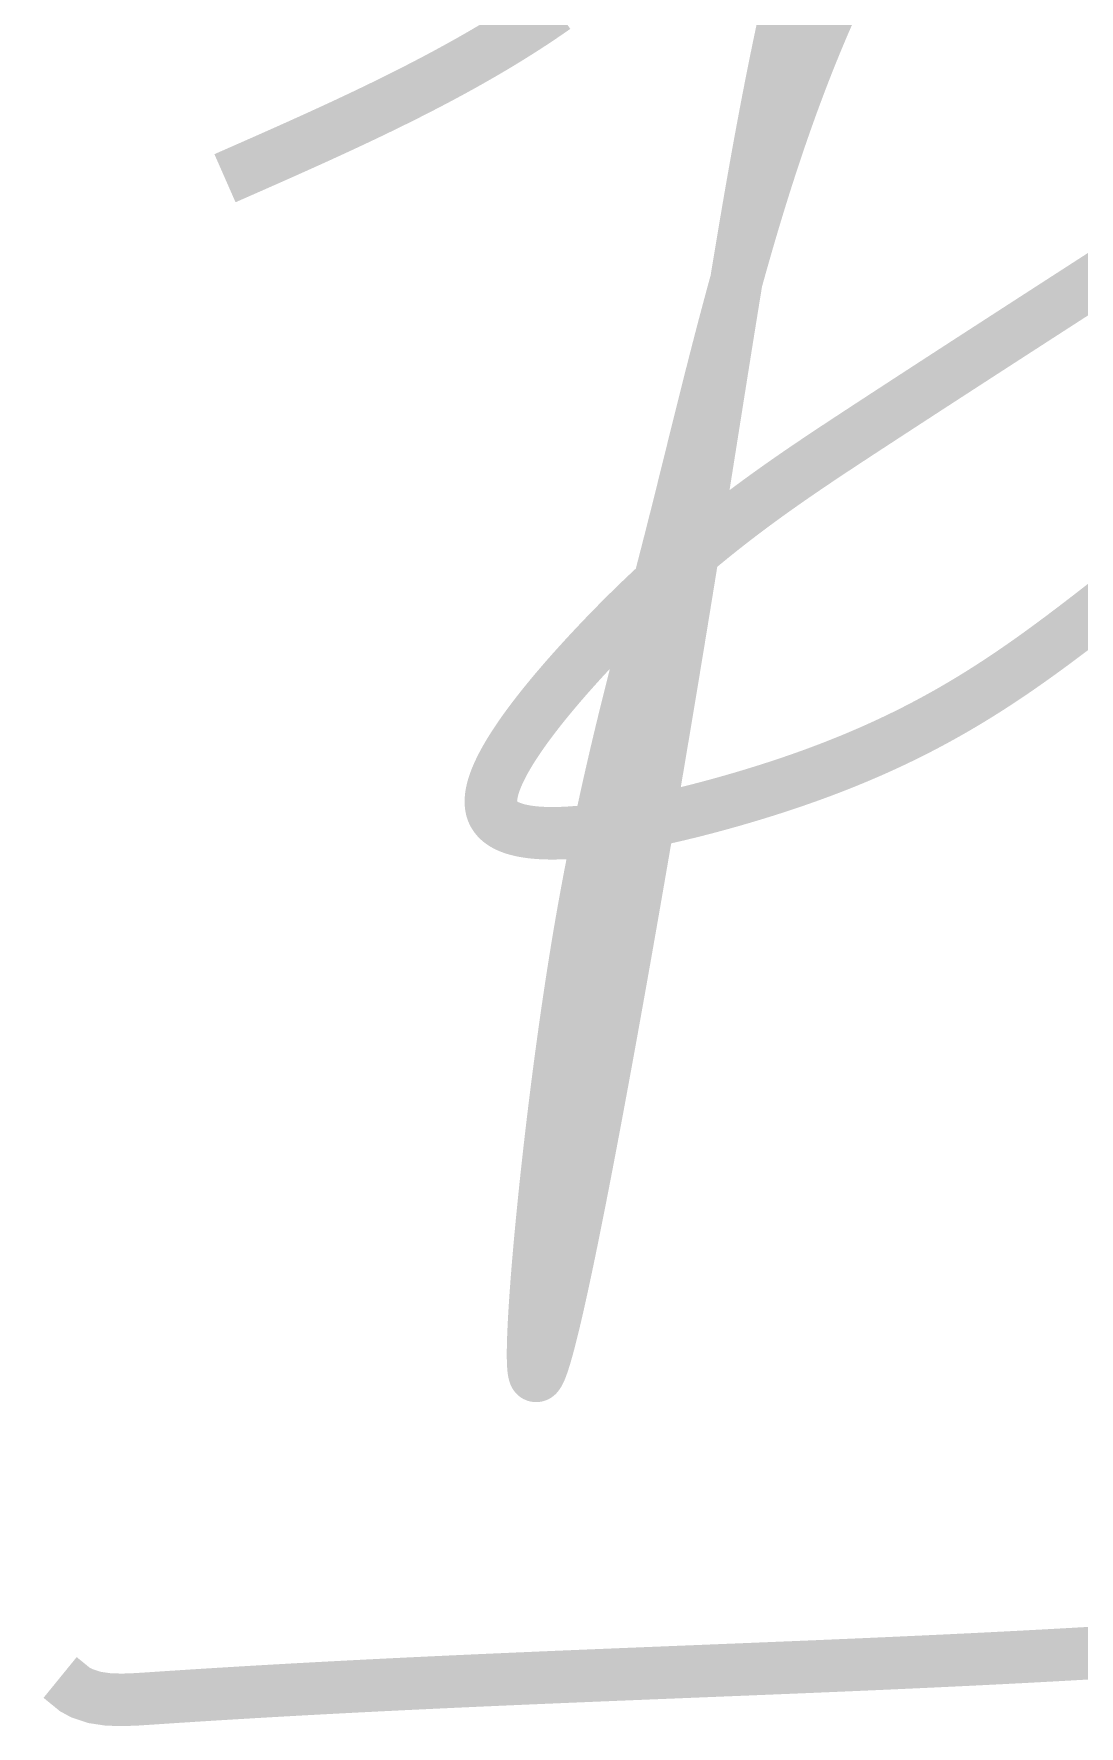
# Model space of a CAD drawing. Header units: inches. Extents: x 138 to 1256, y -84 to 787.
# Drawn here: x 538.42 to 541.92, y -21.88 to -16.21 of the extents above; entities that cross this region are included whole.
import ezdxf

# ---------------------------------------------------------------- set-up
doc = ezdxf.new("R2010")
doc.units = ezdxf.units.IN
doc.header["$MEASUREMENT"] = 0
doc.layers.add('ENTTNTHIETKE1', color=2, linetype='Continuous')
doc.layers.add('LC ISO', color=160, linetype='Continuous', lineweight=13)

# ---------------------------------------------------------------- blocks, each defined once
blk = doc.blocks.new('chu ki Toan')
at = {"layer": 'LC ISO', "const_width": 49}
for points in [[(133.4513296673158, 1413.419585905765), (152.2184994566851, 1421.675585534365), (161.5956341831861, 1425.809295488623), (170.9650287078657, 1429.949857610816), (180.3241029634519, 1434.099555956927), (189.6702768826726, 1438.260674582954), (199.0009703982523, 1442.43549754488), (208.3136034429172, 1446.62630889866), (212.9623410176337, 1448.728423989989), (217.6055959493951, 1450.83539270029), (222.2430457297905, 1452.947500536538), (226.8743678504125, 1455.065033005754), (231.4992398028498, 1457.188275614899), (236.1173390786953, 1459.317513871007), (240.7283431695378, 1461.453033281083), (245.3319295669698, 1463.595119352074), (249.9277757625823, 1465.74405759103), (254.5155592479641, 1467.900133504911), (259.0949575147079, 1470.063632600737), (263.6656480544043, 1472.234840385499), (268.2273083586442, 1474.414042366203), (272.7796159190166, 1476.601524049838), (277.3222482271121, 1478.797570943381), (281.8548827745253, 1481.002468553881), (286.3771970528451, 1483.216502388299), (290.8888685536622, 1485.439957953626), (295.3895747685674, 1487.673120756881), (299.8789931891497, 1489.916276305055), (304.3568013070035, 1492.169710105125), (308.8226766137159, 1494.433707664124), (313.2762966008795, 1496.708554489029), (317.7173387600869, 1498.994536086859), (322.1454805829253, 1501.291937964575), (326.5603995609872, 1503.601045629199), (330.9617731858652, 1505.922144587734), (335.3492789491484, 1508.255520347157), (339.7225943424291, 1510.601458414472), (344.0813968572929, 1512.960244296672), (348.4253639853378, 1515.332163500789), (352.7541732181508, 1517.717501533785), (357.0675020473227, 1520.116543902652), (361.3650279644462, 1522.529576114437), (365.6464284611084, 1524.956883676088), (369.9113810289036, 1527.39875209461), (374.1595631594209, 1529.855466877008), (378.3906523442529, 1532.327313530288), (382.6043260749902, 1534.814577561454), (386.800261843222, 1537.317544477468), (390.9781371405388, 1539.836499785364), (395.1376294585334, 1542.371728992119), (399.2784162887947, 1544.923517604737), (403.4001751229152, 1547.492151130224), (405.4538182575452, 1548.782873956225), (407.502583452484, 1550.077915075555), (409.5464303941844, 1551.377310176598), (411.5853187690955, 1552.681094947751), (413.6192082636626, 1553.989305077353), (415.6480585643367, 1555.301976253802), (417.671829357565, 1556.619144165452), (419.6904803297984, 1557.940844500699), (421.7039711674825, 1559.267112947899), (423.7122615570715, 1560.597985195433), (425.7153111850112, 1561.933496931699), (427.7130797377522, 1563.273683845036), (429.7055269017383, 1564.618581623843), (431.6926123634221, 1565.968225956487), (433.6742958092564, 1567.322652531337), (435.6505369256811, 1568.68189703676), (437.6212953991526, 1570.045995161156), (439.5865309161163, 1571.414982592876), (441.5462031630195, 1572.78889502032)], [(658.6761832918037, 1576.136046681684), (656.8349754911942, 1567.757361667071), (655.0173861246549, 1559.374296894632), (653.2223705590986, 1550.983979110984), (651.4488841614366, 1542.583535062746), (649.6958822985853, 1534.170091496591), (647.9623203374576, 1525.740775159138), (647.1025028722033, 1521.519266809497), (646.2471536449721, 1517.292712797032), (645.3961420766282, 1513.060753965037), (644.5493375880378, 1508.823031156877), (643.7066096000635, 1504.579185215858), (642.8678275335715, 1500.328856985332), (642.032860809426, 1496.07168730862), (641.2015788484878, 1491.807317029015), (640.3738510716248, 1487.535386989912), (639.5495468997015, 1483.255538034588), (638.7285357535802, 1478.967411006408), (637.9106870541236, 1474.670646748666), (637.0958702222015, 1470.364886104726), (636.2839546786709, 1466.04976991791), (635.4748098444052, 1461.724939031512), (634.6683051402597, 1457.39003428891), (633.8643099871024, 1453.044696533398), (633.0626938058012, 1448.688566608325), (632.2633260172133, 1444.321285357015), (631.4660760422084, 1439.942493622802), (630.6708133016491, 1435.551832248995), (629.8774072163978, 1431.148942078944), (629.0857272073226, 1426.733463955985), (628.2956426952842, 1422.305038723425), (627.5070231011487, 1417.863307224616), (626.7197378457804, 1413.407910302863), (625.9336563500437, 1408.938488801505), (625.148648034803, 1404.454683563876), (624.3645823209208, 1399.956135433313), (623.5813286292632, 1395.442485253123), (622.7987563806946, 1390.913373866642), (622.0167349960775, 1386.368442117222), (621.2351338962762, 1381.807330848169), (620.4538225021606, 1377.229680902819), (619.6726702345859, 1372.63513312451), (618.8915465144237, 1368.023328356547), (618.1103207625347, 1363.393907442281), (617.3288623997814, 1358.746511225036), (616.5470408470337, 1354.080780548145), (615.7647255251522, 1349.396356254932), (614.9817858550032, 1344.692879188719), (614.1980912574472, 1339.969990192854), (613.4135111533524, 1335.227330110662), (612.6279149635811, 1330.464539785447), (611.8411721089979, 1325.681260060577), (611.0531520104687, 1320.877131779358), (610.2637240888544, 1316.051795785112), (609.4727577650228, 1311.204892921189), (608.6801224598348, 1306.336064030911), (607.8856875941601, 1301.4449499576), (607.0893225888558, 1296.531191544607), (606.2908968647916, 1291.594429635225), (605.4902798428302, 1286.634305072817), (604.687340943834, 1281.650458700693), (603.881949588671, 1276.642531362188), (603.0739751982037, 1271.610163900637), (602.2632871932947, 1266.55299715935), (601.4497549948082, 1261.47067198169), (600.6332480236124, 1256.362829210964), (600.2238381922671, 1253.799226491727), (599.8136357005696, 1251.229109690496), (599.4026242261243, 1248.652433912648), (598.9907874465425, 1246.06915426362), (598.5781090394303, 1243.479225848845), (598.1645726823972, 1240.882603773687), (597.7501620530475, 1238.27924314361), (597.3348608289962, 1235.669099063991), (596.9186526878457, 1233.052126640294), (596.5015213072056, 1230.428280977896), (596.0834503646838, 1227.797517182233), (595.6644235378881, 1225.15979035871), (595.244424504428, 1222.515055612748), (594.8234369419097, 1219.863268049769), (594.4014445279427, 1217.204382775177), (593.9784309401348, 1214.538354894394), (593.554379856092, 1211.865139512825), (593.1292749534241, 1209.184691735907), (592.7030999097406, 1206.496966669059), (592.2758384026474, 1203.801919417674), (591.8474741097525, 1201.099505087172), (591.4179907086655, 1198.389678782987), (590.9873718769923, 1195.672395610512), (590.5556012923444, 1192.947610675197), (590.1226626323241, 1190.215279082418), (589.6885395745448, 1187.475355937611), (589.2532157966125, 1184.727796346211), (588.8166749761349, 1181.972555413609), (588.3789007907199, 1179.209588245198), (587.939876917977, 1176.438849946455), (587.4995870355124, 1173.660295622743), (587.0580148209356, 1170.873880379513), (586.6151439518526, 1168.079559322156), (586.1709581058767, 1165.277287556106), (585.7254409606085, 1162.46702018677), (585.2785761936611, 1159.648712319569), (584.8303474826425, 1156.822319059924), (584.3807385051568, 1153.987795513225), (583.9297329388155, 1151.145096784923), (583.4773144612263, 1148.29417798041), (583.0234667499954, 1145.434994205105), (582.568173482734, 1142.567500564444), (582.1114183370482, 1139.69165216382), (581.6531849905441, 1136.807404108666), (581.193457120833, 1133.914711504389), (580.7322184055229, 1131.013529456395), (580.2694525222178, 1128.10381307012), (579.8051431485292, 1125.185517450969), (579.3392739620649, 1122.258597704349), (578.8718286404328, 1119.323008935709), (578.4027908612425, 1116.378706250456), (577.9321443020981, 1113.425644753981), (577.4598726406075, 1110.46377955169), (576.985959554384, 1107.493065749048), (576.5103887210316, 1104.513458451445), (576.0331438181602, 1101.524912764289), (575.5542085233756, 1098.527383793), (575.0735665142893, 1095.520826642998), (574.5912014685055, 1092.505196419719), (574.1070970636338, 1089.480448228554), (573.621236977282, 1086.44653717491), (573.1336048870598, 1083.403418364236), (572.6441844705732, 1080.351046901938), (572.1529594054318, 1077.289377893409), (571.6599133692416, 1074.218366444082), (571.1650300396122, 1071.137967659379), (570.6682930941515, 1068.048136644706), (570.1696862104673, 1064.948828505483), (569.6691930661691, 1061.839998347146), (569.1667973388612, 1058.721601275072), (568.6624827061551, 1055.593592394682), (568.1562328456585, 1052.455926811439), (567.6480314349756, 1049.308559630706), (567.1378621517197, 1046.151445957934), (566.6257086734968, 1042.984540898513), (566.1115546779147, 1039.807799557879), (565.5953838425794, 1036.621177041437), (565.0771798451042, 1033.42462845461), (564.5569263630932, 1030.218108902802), (564.0346070741525, 1027.001573491449), (563.5125201240808, 1023.789211934913), (562.9837126607745, 1020.538309561132), (562.4551457796279, 1017.291693761523), (561.9245293988333, 1014.035286652943), (561.3918879047669, 1010.769244961251), (560.857245683801, 1007.493725412249), (560.3206271223116, 1004.208884731765), (559.7820566066712, 1000.914879645672), (559.2415585232557, 997.6118668797426), (558.6991572584411, 994.3000031598785), (558.1548771985999, 990.9794452118513), (557.60874273011, 987.6503497615195), (557.0607782393417, 984.3128735347273), (556.5110081126713, 980.9671732572606), (555.9594567364766, 977.6134056550218), (555.406148497128, 974.2517274537822), (554.8511077809999, 970.8822953794006), (554.2943589744682, 967.505266157692), (553.7359264639108, 964.1207965145004), (553.1758346356964, 960.7290431756701), (552.6141078762048, 957.3301628670306), (552.0507705718082, 953.9243123143824), (551.485847108881, 950.5116482435988), (550.9193618737991, 947.0923273804801), (550.3513392529348, 943.6665064508707), (549.7818036326662, 940.2343421805999), (548.6382909394069, 933.3516105214076), (547.4890188850204, 926.4453862095834), (546.3341825604984, 919.5169230517349), (545.1739770568438, 912.5674748545716), (544.0085974650501, 905.5982954247302), (542.8382388761183, 898.6106385688472), (541.6630963810385, 891.6057580936176), (540.4833650708151, 884.584907805649), (539.2992400364401, 877.5493415116216), (538.1109163689143, 870.5003130182158), (536.9185891592315, 863.4390761320537), (535.7224534983907, 856.3668846598011), (534.5227044773874, 849.2849924081238), (533.3195371872207, 842.1946531836584), (532.1131467188861, 835.0971207930706), (530.9037281633828, 827.9936490430409), (528.4765871548498, 813.7739026911731), (526.0396748896001, 799.5454445813521), (523.5945520956102, 785.3183051667875), (521.1427795008567, 771.1025149007473), (519.9148872556871, 764.0020102150593), (518.685917833318, 756.9081042364705), (517.456066324743, 749.8220507716469), (516.225527820965, 742.745103627225), (514.9944974129776, 735.6785166098853), (513.763170191778, 728.6235435262497), (512.5317412483655, 721.5814381829987), (511.3004056737354, 714.553454386798), (510.0693585588833, 707.5408459442551), (508.8387949948101, 700.5448666620941), (507.6089100725076, 693.5667703469226), (506.3798988829785, 686.6078108054353), (505.1519565172148, 679.6692418442399), (503.9252780662173, 672.7523172700312), (502.7000586209833, 665.8582908894459), (501.4764932725066, 658.9884165091498), (500.8653918504897, 655.5629281336878), (500.2547771117843, 652.1439479357941), (499.64467344277, 648.7316326413129), (499.0351052298174, 645.3261389760446), (498.4260968593026, 641.9276236658479), (497.8176727176015, 638.5362434365379), (497.2098571910847, 635.1521550139732), (496.60267466613, 631.775515123969), (495.9961495291118, 628.40648049234), (495.3903061664041, 625.0452078449307), (494.785168964383, 621.691853907585), (494.180762309421, 618.3465754061326), (493.5771105878921, 615.009529066403), (492.9742381861743, 611.6808716142114), (492.3721694906399, 608.3607597754308), (491.7709288876631, 605.0493502758327), (491.1705407636218, 601.7467998413049), (490.5710295048866, 598.4532651976624), (489.9724194978335, 595.1689030707057), (489.3747351288366, 591.8938701863226), (488.7780007842739, 588.6283232702845), (488.1822408505159, 585.3724190484936), (487.5874797139386, 582.1263142467069), (486.9937417609162, 578.8901655908121), (486.4010513778267, 575.6641298066097), (485.8094329510386, 572.4483636199438), (485.2189108669318, 569.2430237566732), (484.6295095118785, 566.0482669425692), (484.0412532722548, 562.8642499035195), (483.454166534435, 559.6911293653247), (482.8682736847913, 556.529062053829), (482.2835991097018, 553.3782046948618), (481.7001671955368, 550.2387140142382), (481.1180023286761, 547.1107467378315), (480.5371288954921, 543.9944595914421), (479.9575712823589, 540.8900093009142), (479.3793538756508, 537.7975525920629), (478.8025010617421, 534.7172461907467), (478.2270372270104, 531.6492468227661), (477.6529867578283, 528.59371121398), (477.0803740405681, 525.5507960902032), (476.5092234616095, 522.5206581772945), (475.939559407323, 519.5034542010544), (475.3714062640865, 516.499340887327), (474.8047884182706, 513.5084749619418), (474.2397302562531, 510.5310131507285), (473.6762561644082, 507.5671121795458), (473.1143905291101, 504.6169287741941), (472.554157736733, 501.6806196605176), (471.9955821736512, 498.7583415643312), (471.4386882262388, 495.8502512114937), (470.8835002808737, 492.9565053278347), (470.3300427239283, 490.0772606391547), (469.7783399417767, 487.2126738713123), (469.2284163207951, 484.3629017501371), (468.6802962473557, 481.5281010014733), (468.1340041078365, 478.7084283511358), (467.589564288608, 475.9040405249543), (467.0470011760499, 473.1150942487729), (466.5063391565345, 470.3417462484067), (465.9676026164325, 467.5841532496997), (465.4308159421234, 464.8424719784816), (464.8960035199834, 462.1168591605965), (464.3631897363812, 459.4074715218449), (463.8323989776945, 456.7144657880854), (463.3036556302977, 454.0379986851622), (462.7769840805668, 451.3782269388612), (462.2524087148759, 448.7353072750557), (461.7299539195974, 446.1093964195607), (461.2096440811074, 443.5006510982203), (460.6915035857819, 440.9092280368641), (460.1755568199951, 438.3352839612926), (459.6618281701194, 435.778975597379), (459.150342022529, 433.2404596709239), (458.6411227636036, 430.7198929078004), (458.1341947797118, 428.2174320337945), (457.6295824572335, 425.7332337747794), (457.1273101825391, 423.2674548565556), (456.6274023420083, 420.8202520049381), (456.129883322008, 418.3917819458147), (455.6347775089198, 415.9822014050005), (455.1421092891142, 413.591667108296), (454.6519030489708, 411.2203357815597), (454.1641831748566, 408.8683641506068), (453.6789740531531, 406.5359089413105), (453.1963000702308, 404.2231268794421), (452.7161856124658, 401.930174690875), (452.2386550662341, 399.6572091014241), (451.763732817908, 397.4043868369481), (451.2914432538637, 395.1718646232475), (450.8218107604753, 392.9597991861374), (450.3548597241188, 390.76834725152), (449.8906145311648, 388.5976655451523), (449.429099567993, 386.4479107929219), (448.970339220974, 384.3192397206149), (448.5143578764855, 382.2118090541044), (448.0611799208982, 380.1257755192055), (447.6108297405899, 378.0612958417478), (447.1633317219366, 376.0185267475608), (446.7187102513089, 373.9976249624888), (446.2769897150847, 371.9987472123466), (445.8381944996363, 370.0220502229786), (445.4023489913397, 368.0676907202142), (444.9694775765693, 366.135825429883), (444.539604641699, 364.2266110778146), (444.1127545731051, 362.3402043898532), (443.6889517571599, 360.4767620918137), (443.2682205802412, 358.6364409095404), (442.8505854287214, 356.8193975688628), (442.4360706889747, 355.0257887956104), (442.0247007473772, 353.2557713156129), (441.6164999902994, 351.509501854729), (441.2114928041228, 349.7871371387446), (440.8097035752198, 348.0888338935329), (440.411156689961, 346.4147488448798), (440.015876534726, 344.7650387186877), (439.6238874958854, 343.1398602407135), (439.235213959817, 341.5393701368303), (438.849880312895, 339.9637251328677), (438.4679109414901, 338.4130819546408), (438.0893302319837, 336.8875973280083), (437.7141625707445, 335.3874279787851), (437.3424323441504, 333.912730632801), (436.9741639385738, 332.4636620158853), (436.7913355394103, 331.7487874576618), (436.6093817403907, 331.0403788538824), (436.4283055898159, 330.3384557952959), (436.2481101359772, 329.6430378726218), (436.0687984271754, 328.9541446765943), (435.8903735117055, 328.271795797933), (435.7128384378648, 327.5960108273866), (435.53619625395, 326.9268093556602), (435.3604500082583, 326.2642109734879), (435.1856027490885, 325.6082352715894), (435.0116575247339, 324.9589018407423), (434.8386173834915, 324.3162302716082), (434.666485373662, 323.6802401549794), (434.4952645435369, 323.0509510815318), (434.3249579414169, 322.4283826420287), (434.1555686155989, 321.8125544271752), (433.9870996143763, 321.2034860277199), (433.819553986048, 320.6011970343825), (433.6529347789128, 320.0057070378971), (433.4872450412659, 319.4170356289978), (433.3224878214023, 318.8352023984044), (433.158666167621, 318.2602269368363), (432.995783128219, 317.6921288350422), (432.8338417514915, 317.1309276837274), (432.6728450857372, 316.5766430736403), (432.5127961792514, 316.0292945955152), (432.353698080331, 315.4889018400718), (432.1955538372749, 314.9554843980295), (432.0383664983747, 314.4290618601226), (431.8821391119345, 313.9096538170852), (431.726874726246, 313.397279859666), (431.5725763896098, 312.8919595785555), (431.4192471503175, 312.3937125645025), (431.2668900566696, 311.9025584082265), (431.115508156965, 311.4185167004616), (430.9651044994935, 310.9416070319421), (430.8156821325592, 310.4718489934166), (430.6672441044539, 310.0092621755612), (430.519793463478, 309.5538661691535), (430.3733332579268, 309.1056805648841), (430.2278665360955, 308.6647249535163), (430.0833963462828, 308.2310189257696), (429.9399257367859, 307.8045820723491), (429.7974577559016, 307.3854339840182), (429.6559954519253, 306.9735942514817), (429.5155418731556, 306.5690824654885), (429.3761000678878, 306.1719182167435), (429.2376730844189, 305.7821210959955), (429.1002639710459, 305.3997106939642), (428.9638757760658, 305.0247066013835), (428.8285115477775, 304.6571284089732), (428.6941743344742, 304.296995707482), (428.5608671844529, 303.9443280876148), (428.4285931460145, 303.5991451401205), (428.2973552674521, 303.2614664557041), (428.1671565970646, 302.9313116251287), (428.0380001831472, 302.608700239085), (427.909889073997, 302.2936518883362), (427.7828263179126, 301.9861861635873), (427.6568149631858, 301.686322655587), (427.5318580581206, 301.394080955055), (427.4079586510088, 301.1094806526962), (427.2851197901491, 300.832541339274), (427.1633445238404, 300.5632826055225), (427.0426359003741, 300.3017240421468), (426.9229969680491, 300.0478852398664), (426.8044307751661, 299.8017857894447), (426.6869403700166, 299.5634452815866), (426.5705288009012, 299.3328833070263), (426.4551991161152, 299.1101194564981), (426.3409543639555, 298.8951733207214), (426.2277975927191, 298.6880644904304), (426.115731850703, 298.4888125563739), (426.0047601862025, 298.2974371092423), (425.8948856475163, 298.1139577397844), (425.7861112829396, 297.9383940387343), (425.6784401407731, 297.7707655968115), (425.5718752693101, 297.6110920047504), (425.4664197168458, 297.4593928532704), (425.3620765316791, 297.3156877331348), (425.2588487621088, 297.1799962350196), (425.1567394564299, 297.0523379496881), (425.0557516629397, 296.9327324678598), (424.9558884299349, 296.8211993802688), (424.8571528057109, 296.7177582776494), (424.7595478385665, 296.6224287507066), (424.6630765767968, 296.5352303901891), (424.5677420687007, 296.4561827868311), (424.4735473625733, 296.3853055313521), (424.3804955067117, 296.3226182144717), (424.2885895494128, 296.2681404269388), (424.1978325389737, 296.2218917594582), (424.1082275236931, 296.1838918027788), (424.0197775518645, 296.1541601476201), (423.9324856717867, 296.1327163847163), (423.8463549317548, 296.1195801048016), (423.7613883800677, 296.1147708985955), (423.6775890650224, 296.1183083568321), (423.594960034914, 296.1302120702312), (423.5135043380396, 296.1505016295414), (423.4332250226944, 296.1791966254677), (423.3541251371807, 296.2163166487444), (423.2762077297903, 296.2618812901201), (423.1994758488217, 296.3159101402998), (423.1239325425704, 296.3784227900323), (423.0495808593387, 296.4494388300227), (422.9764238474163, 296.5289778510341), (422.9044645551021, 296.6170594437572), (422.8337060306949, 296.713703198955), (422.7641513224899, 296.8189287073328), (422.695803478784, 296.9327555596246), (422.6286655478762, 297.0552033465647), (422.5627405780597, 297.1862916588871), (422.4980316176334, 297.3260400873114), (422.4345417148961, 297.4744682225573), (422.3722739181394, 297.6315956553735), (422.3112312756675, 297.7974419764796), (422.2514168357684, 297.9720267766243), (422.1928336467463, 298.155369646498), (422.1354847568946, 298.347490176835), (422.0793732145121, 298.548407958413), (422.0245020678922, 298.7581425819226), (421.9708743653337, 298.9767136380833), (421.9184931551354, 299.2041407176439), (421.8673614855907, 299.4404434113239), (421.8174824049966, 299.6856413098576), (421.7688589616519, 299.939754003979), (421.7214942038536, 300.2028010843933), (421.6753911798987, 300.4748021418636), (421.6305529380807, 300.7557767670951), (421.5869825267018, 301.0457445508364), (421.544682994052, 301.3447250837926), (421.5036573884372, 301.6527379567124), (421.4639087581454, 301.9698027603154), (421.4254401514772, 302.2959390853212), (421.3882546167297, 302.6311665224785), (421.3523552021979, 302.9755046624923), (421.3177449561808, 303.3289730961114), (421.2702640516618, 303.8530423428601), (421.2524039878263, 304.0633775457536), (421.2216759628791, 304.4443204826239), (421.1922400877847, 304.8343846497301), (421.164093516034, 305.2335336923861), (421.1372334011194, 305.6417312559061), (421.111656896539, 306.0589409855747), (421.0873611557836, 306.4851265267353), (421.0643433323439, 306.9202515247016), (421.0426005797181, 307.3642796247586), (421.0221300513967, 307.817174472264), (421.0029289008726, 308.2788997124881), (420.9849942816418, 308.7494189907738), (420.9683233471951, 309.2286959524063), (420.952913251027, 309.716694242743), (420.9387611466318, 310.2133775070542), (420.9258641875022, 310.7187093906832), (420.9142195271288, 311.2326535389147), (420.9038243190098, 311.7551735970628), (420.8946757166359, 312.2862332104705), (420.8867708735015, 312.8257960244518), (420.8801069430974, 313.3738256842771), (420.8746810789198, 313.9302858353185), (420.8704904344631, 314.4951401228464), (420.8675321632163, 315.0683521921746), (420.8658034186756, 315.6498856886319), (420.8653013543353, 316.2397042575321), (420.8660231236863, 316.8377715441748), (420.8679658802248, 317.4440511938883), (420.8711267774415, 318.0585068519722), (420.8755029688327, 318.6811021637695), (420.8810916078892, 319.3118007745506), (420.8878898481053, 319.9505663296586), (420.8958948429754, 320.5973624743929), (420.9051037459885, 321.2521528540965), (420.9155137106445, 321.9149011140253), (420.9271218904323, 322.5855708995514), (420.9399254388463, 323.2641258559452), (420.953921509381, 323.9505296285643), (420.9691072555288, 324.6447458626644), (420.9854798307824, 325.3467382036033), (421.0030363886381, 326.0564702966803), (421.0217740825847, 326.7739057872095), (421.0416900661203, 327.4990083205194), (421.0627814927357, 328.2317415418947), (421.0850455159216, 328.9720690966642), (421.1084792891797, 329.7199546301417), (421.1330799659936, 330.4753617876413), (421.1588446998649, 331.2382542144624), (421.1857706442806, 332.0085955559334), (421.213854952739, 332.7863494573685), (421.2430947787288, 333.5714795640815), (421.2734872757483, 334.363949521372), (421.305029597288, 335.1637229745829), (421.3377188968425, 335.9707635689847), (421.3715523279025, 336.7850349499204), (421.406527043966, 337.6065007626894), (421.442640198522, 338.4351246526348), (421.4798889450649, 339.270870265027), (421.5182704370909, 340.1137012452091), (421.557781828089, 340.9635812384658), (421.5984202715572, 341.820473890155), (421.6401829209863, 342.6843428455613), (421.6830669298688, 343.5551517499989), (421.727069451701, 344.4328642487817), (421.7721876399719, 345.3174439872091), (421.8184186481794, 346.2088546106243), (421.8657596298162, 347.1070597643411), (421.9142077383731, 348.0120230936445), (421.9637601273462, 348.9237082438631), (422.0144139502263, 349.8420788603253), (422.0661663605079, 350.7670985883015), (422.1190145116852, 351.6987310731492), (422.172955557251, 352.6369399601681), (422.2279866506997, 353.581688894672), (422.2841049455219, 354.5329415219458), (422.3413075952139, 355.4906614873616), (422.3995917532684, 356.4548124361609), (422.5193932084348, 358.4022618653253), (422.643486538971, 360.3749989719363), (422.771848972825, 362.3727329185058), (422.9044577379409, 364.3951728675311), (423.0412900622669, 366.442027981524), (423.182323173749, 368.5130074229965), (423.327534300337, 370.6078203544603), (423.4769006699771, 372.7261759383982), (423.6303995106155, 374.8677833373513), (423.7880080502, 377.0323517138022), (423.9497035166769, 379.2195902302628), (424.1154631379923, 381.4292080492596), (424.2852641420977, 383.6609143332753), (424.4590837569376, 385.9144182448217), (424.6368992104562, 388.1894289464108), (424.8186877306052, 390.4856556005398), (425.0044265453307, 392.8028073697351), (425.1940928825788, 395.1405934165232), (425.3876639702958, 397.4987229033432), (425.5851170364294, 399.8769049927505), (425.7864293089278, 402.2748488472425), (425.9915780157353, 404.6922636293311), (426.2005403848034, 407.1288585015282), (426.4132936440783, 409.5843426263164), (426.6298150215043, 412.0584251662222), (426.8500817450295, 414.5508152837574), (427.0740710426016, 417.061222141434), (427.301760142167, 419.5893549017201), (427.5331262716754, 422.1349227271712), (427.7681466590693, 424.6976347802556), (428.0067985323003, 427.2772002234997), (428.2490591193146, 429.8733282194153), (428.4949056480564, 432.4857279304997), (428.7443153464756, 435.1141085192503), (428.9972654425183, 437.7581791482226), (429.2537331641306, 440.4176489798556), (429.5136957392624, 443.0922271767049), (429.7771303958598, 445.7816229012533), (430.0440143618689, 448.4855453160271), (430.3143248652359, 451.2037035835237), (430.5880391339106, 453.935806866255), (430.8651343958372, 456.6815643267182), (431.1455878789657, 459.4406851274107), (431.4293768112402, 462.2128784308734), (431.7164784206125, 464.9978533995891), (432.006869935025, 467.7953191960696), (432.3005285824274, 470.6049849828269), (432.5974315907642, 473.4265599223581), (432.897556187987, 476.2597531771899), (433.2008796020382, 479.1042739098048), (433.5073790608676, 481.9598312827147), (433.8170317924214, 484.8261344584607), (434.1298150246457, 487.7028925994964), (434.4457059854922, 490.5898148683773), (434.7646819029014, 493.4866104275861), (435.0867200048251, 496.3929884396202), (435.4117975192075, 499.308658067006), (435.7398916740003, 502.2333284722554), (436.0709796971441, 505.166708817851), (436.4050388165924, 508.1085082663194), (436.7420462602895, 511.0584359801578), (437.0819792561797, 514.0162011218781), (437.4248150322128, 516.9815128540067), (437.7705308163386, 519.9540803389973), (438.1191038364996, 522.9336127394199), (438.4705113206455, 525.9198192177282), (438.8247304967208, 528.9124089364923), (439.181738592677, 531.9110910581512), (439.9040304560094, 537.9255691602884), (440.6372047342229, 543.9609268242057), (441.3810792508921, 550.0148373499833), (442.1354718295952, 556.084974037658), (442.9002002939069, 562.1690101872955), (443.6750824674054, 568.2646190989472), (444.4599361736673, 574.3694740726933), (445.2545792362707, 580.4812484085414), (446.0588294787904, 586.5976154066157), (446.8725047248045, 592.716248366909), (447.6954227978913, 598.8348205895454), (448.5274015216255, 604.951005374518), (449.3682587195835, 611.0624760219216), (450.2178122153473, 617.1669058318075), (451.075879832486, 623.2619681042415), (451.9422793945814, 629.3453361392603), (452.8168287252101, 635.4146832369443), (453.6993456479468, 641.4676826973446), (454.5896479863732, 647.5020078205125), (455.4875535640604, 653.5153319064993), (456.3928802045903, 659.5053282553708), (456.8482694932864, 662.4908514346607), (457.3054457315338, 665.4696701671928), (457.7643861472825, 668.4414936154644), (458.2250679684748, 671.4060309420165), (458.6874684230606, 674.3629913093173), (459.1515647389861, 677.3120838798932), (459.617334144199, 680.253017816256), (460.084753866644, 683.1855022808886), (460.5538011342724, 686.1092464363319), (461.0244531750268, 689.0239594450686), (461.4966872168588, 691.9293504696252), (461.9704804877128, 694.8251286724844), (462.6600362511035, 699.0053274587699), (462.9226539464944, 700.5866935816593), (463.4009950676336, 703.4521086431632), (463.8808220874052, 706.307323339599), (464.3621236878262, 709.1524182374269), (464.844888550906, 711.9874739030492), (465.3291053586581, 714.8125709029409), (465.8147627930921, 717.6277898035041), (466.3018495362212, 720.4332111711701), (466.7903542700551, 723.2289155723847), (467.2802656766053, 726.0149835735792), (467.7715724378868, 728.7914957411849), (468.2642632359075, 731.5585326416331), (468.7583267526825, 734.3161748413404), (469.2537516702196, 737.0645029067819), (469.7505266705321, 739.8035974043596), (470.2486404356332, 742.5335389005195), (470.7480816475345, 745.2544079616637), (471.2488389882437, 747.9662851542671), (471.750901139776, 750.6692510447465), (472.254256784141, 753.3633861995186), (472.7588946033538, 756.0487711850728), (473.2648032794223, 758.7254865677678), (473.7719714943596, 761.3936129140639), (474.2803879301755, 764.0532307904068), (474.790041268885, 766.704420763228), (475.3009201924997, 769.3472633989586), (475.8130133830255, 771.9818392640154), (476.3263095224811, 774.6082289248588), (476.8407972928744, 777.226512947891), (477.3564653762169, 779.8367718995869), (477.8733024545236, 782.4390863463341), (478.3912972097987, 785.033536854593), (478.9104383240629, 787.6202039907948), (479.4307144793238, 790.1991683213419), (479.9521143575894, 792.7705104127235), (480.4746266408783, 795.3343108313275), (480.9982400111967, 797.8906501435849), (481.5229431505577, 800.4396089159709), (482.0487247409746, 802.9812677148875), (482.5755734644572, 805.5157071067661), (483.1034780030186, 808.0430076580378), (483.6324270386685, 810.5632499351632), (484.1624092534203, 813.0765145045443), (484.6934133292852, 815.5828819326416), (485.225427948275, 818.0824327858572), (485.758441792399, 820.575247630637), (486.2924435436707, 823.0614070334268), (486.8274218841016, 825.5409915606433), (487.3633654957066, 828.0140817787324), (488.4381032604688, 832.9411015532241), (489.5165662940599, 837.8431108883815), (490.5986640525625, 842.7207543156837), (491.6843059920757, 847.574676366552), (492.773401568691, 852.4055215724657), (493.8658602385021, 857.2139344649186), (494.9615914576007, 862.0005595753464), (496.0605046820801, 866.766041435214), (497.1625093680359, 871.5110245759861), (498.2675149715578, 876.236153529142), (499.3754309487413, 880.9420728261466), (500.4861667556761, 885.6294269984355), (501.5996318484576, 890.2988605775026), (502.7157356831794, 894.9510180947836), (503.8343877159332, 899.586544081787), (504.9554974028124, 904.2060830699338), (506.0789741999088, 908.8102795907034), (507.2047275633158, 913.3997781755752), (508.3326669491307, 917.9752233559848), (509.4627018134415, 922.5372596634115), (510.5947416123436, 927.0865316293348), (511.7286958019267, 931.6236837851902), (512.8644738382864, 936.1493606624717), (514.0019851775178, 940.664206792615), (515.1411392757091, 945.1688667070994), (516.2818455889574, 949.6639849373751), (517.4240135733544, 954.150206014936), (518.5675526849918, 958.6281744712178), (519.712372379965, 963.0985348376998), (520.8583821143638, 967.5619316458469), (523.153609525818, 976.4704127129662), (525.4525105680987, 985.3587739242794), (527.7543608899468, 994.2321715315484), (530.0584361401125, 1003.095761786448), (534.6703640203596, 1020.814145246011), (536.9767679479319, 1029.679250954112), (539.2824993987906, 1038.555174316702), (541.5868340216894, 1047.447071585513), (543.8890474653635, 1056.360099012236), (545.0391323852218, 1060.826147863496), (546.1884153785559, 1065.299412848617), (547.3368059014592, 1069.780538499079), (548.48421341002, 1074.270169346346), (550.038457696639, 1080.373207424331), (550.7757294711737, 1083.277488046078), (551.9198364582498, 1087.795927521511), (553.0630512796943, 1092.324094090276), (554.2055589672873, 1096.861807286768), (555.3475445527929, 1101.408886645178), (556.489193067986, 1105.965151699857), (557.6306895446323, 1110.530421985066), (558.772219014505, 1115.104517035099), (559.9139665093753, 1119.687256384233), (561.0561170610108, 1124.278459566776), (562.198855701181, 1128.87794611702), (563.3423674616661, 1133.485535569256), (564.4868373742247, 1138.101047457749), (565.6324504706336, 1142.724301316804), (566.7793917826621, 1147.355116680716), (567.9278463420796, 1151.993313083745), (569.0779991806594, 1156.638710060215), (570.2300353301671, 1161.291127144388), (571.3841398223776, 1165.950383870571), (572.5404976890604, 1170.616299773057), (573.699293961985, 1175.288694386109), (574.8607136729224, 1179.967387244047), (576.0249418536441, 1184.652197881136), (577.1921635359176, 1189.342945831682), (578.3625637515161, 1194.039450629949), (580.7136399097672, 1203.449008906871), (583.0796505825656, 1212.879428986213), (585.4620760240668, 1222.329267142297), (587.8623964884409, 1231.797079649405), (590.2820922298488, 1241.281422781874), (592.722643502455, 1250.780852814001), (593.9512025423846, 1255.535774253163), (595.1855305604258, 1260.293926020109), (596.4258125883462, 1265.055127649131), (597.6722336579223, 1269.819198674508), (598.9249788009183, 1274.585958630531), (600.184233049109, 1279.355227051507), (601.450181434262, 1284.126823471684), (602.7230089881486, 1288.9005674254), (604.0029007425401, 1293.676278446917), (605.2900417292076, 1298.453776070528), (606.5846169799206, 1303.232879830524), (607.8868115264486, 1308.013409261184), (609.1968104005646, 1312.795183896815), (610.5147986340362, 1317.578023271693), (611.8409612586347, 1322.361746920113), (613.175483306135, 1327.146174376365), (614.5185498082992, 1331.931125174713), (615.8703457969041, 1336.716418849479), (617.2310563037208, 1341.501874934955), (618.6008663605153, 1346.287312965404), (619.9799609990587, 1351.072552475118), (621.3685252511259, 1355.857412998404), (622.7667441484828, 1360.641714069527), (624.1748027229023, 1365.425275222806), (625.592886006154, 1370.20791599252), (627.0211790300091, 1374.989455912932), (628.459866826237, 1379.769714518363), (629.909134426609, 1384.548511343077), (631.3691668628962, 1389.325665921395), (632.8401491668665, 1394.100997787566), (634.3222663702945, 1398.874326475925), (635.8157035049462, 1403.645471520707), (637.3206456025946, 1408.414252456249), (638.8372776950091, 1413.180488816797), (640.3657848139628, 1417.944000136689), (641.9063519912233, 1422.704605950174), (643.4591642585619, 1427.462125791571), (645.0244066477499, 1432.216379195132), (646.6022641905565, 1436.967185695175), (648.192921918755, 1441.714364825995), (649.7965648641111, 1446.45773612184), (651.4133780583979, 1451.197119117031), (653.0435465333885, 1455.932333345874), (654.6872553208486, 1460.66319834262), (656.3446894525514, 1465.389533641574), (658.016033960268, 1470.111158777028), (659.7014738757662, 1474.827893283276), (661.4011942308189, 1479.539556694566), (663.1153800571956, 1484.245968545249), (664.8442163866657, 1488.946948369572), (666.5878882510024, 1493.642315701858), (668.346580681975, 1498.331890076355), (670.1204787113529, 1503.01549102737), (671.9097673709057, 1507.692938089182), (673.7146316924063, 1512.36405079611), (675.5352567076279, 1517.028648682419), (677.3718274483344, 1521.686551282415), (679.2245289463008, 1526.337578130348), (681.0935462332964, 1530.981548760552), (682.9790643410906, 1535.618282707306), (684.8812683014548, 1540.247599504874), (686.800343146162, 1544.869318687575), (688.7364739069781, 1549.483259789675), (690.689845615676, 1554.089242345479), (692.6606433040251, 1558.687085889251), (694.6490520037987, 1563.276609955326), (696.6552567467625, 1567.857634077955), (698.6794425646913, 1572.429977791428), (700.7217944893564, 1576.993460630052)], [(956.1969510701347, 1017.697245271178), (952.5108654928044, 1014.810472986414), (948.8318584565604, 1011.939332171634), (945.1602683995225, 1009.083920221528), (941.4964337598121, 1006.244334530857), (937.7515038223028, 1003.351903199145), (934.1931541075501, 1000.613006597312), (930.5529336216769, 997.821302110533), (926.9188812512893, 995.0454954644229), (923.2898467261257, 992.2855230891146), (919.6646797759277, 989.5413214146829), (916.0422301304279, 986.8128268712317), (912.4213475193701, 984.0999758888647), (908.8008816724923, 981.402704897715), (905.1796823195327, 978.7209503278573), (901.5565991902295, 976.0546486093954), (897.9304820143207, 973.4037361724186), (894.3001805215481, 970.7681494470744), (890.6645444416481, 968.1478248634085), (887.0224235043588, 965.5426988515974), (883.372667439422, 962.9527078416722), (879.714125976574, 960.377788263766), (876.0456488455548, 957.8178765479825), (872.3660857761024, 955.2729091244255), (868.6742864979551, 952.7428224231844), (864.9691007408528, 950.227552874363), (861.2493782345337, 947.7270369080943), (857.5139687087376, 945.2412109544675), (853.761721893201, 942.7700114435575), (849.9914875176637, 940.313374805497), (846.2021153118658, 937.8712374703755), (842.3924550055435, 935.4435358682967), (840.4796573552321, 934.2350786015595), (838.5613563284405, 933.0302064293792), (836.6374081413869, 931.8289114055078), (834.7076690102913, 930.6311855837121), (832.7719951513664, 929.4370210177585), (830.8302427808339, 928.2464097613993), (828.8822681149068, 927.0593438684009), (826.9279273698066, 925.8758153925301), (824.9670767617499, 924.6958163875679), (822.9995725069548, 923.5193389072374), (821.025270821634, 922.3463750053343), (819.0440279220111, 921.176916735596), (817.0557000242989, 920.0109561518184), (815.0601433447137, 918.8484853077389), (813.0572140994773, 917.6894962571241), (811.0467685048061, 916.5339810537407), (809.0286627769165, 915.3819317513407), (807.0027531320229, 914.2333404037054), (804.9688957863491, 913.0881990646012), (802.9269469561059, 911.9464997877658), (800.876762857517, 910.8082346269657), (798.8181997067932, 909.6733956359967), (796.7511137201564, 908.5419748685817), (794.6753611138192, 907.413964378502), (792.5907981040054, 906.2893562195095), (790.4972809069277, 905.1681424453855), (788.3946657388078, 904.0503151098819), (786.2828088158585, 902.935866266751), (784.1615663542998, 901.8247879697883), (782.0307945703462, 900.7170722727315), (779.8903496802177, 899.6127112293325), (777.7400879001325, 898.5116968933871), (775.5798654463033, 897.4140213186329), (773.4095385349519, 896.3196765588509), (771.2289633822966, 895.2286546677933), (769.0379962045499, 894.1409476991976), (766.836493217932, 893.056547706874), (764.6243106386592, 891.97544674456), (762.4013046829496, 890.8976368660224), (760.1673315670214, 889.8231101250276), (757.922247507091, 888.7518585753278), (755.6659087193766, 887.6838742706896), (753.3981714200927, 886.6191492648795), (751.1188918254593, 885.5576756116643), (748.8279261516946, 884.4994453648105), (746.5251306150112, 883.4444505780702), (744.2103614316311, 882.3926833051955), (741.8834748177705, 881.3441355999821), (739.5443269896477, 880.2987995161529), (737.1927741634772, 879.2566671075037), (734.828672555479, 878.2177304277866), (732.4518783818676, 877.1819815307535), (730.0622478588648, 876.1494124701858), (727.6596372026834, 875.1200152998208), (725.2439026295433, 874.0937820734398), (722.8149003556609, 873.0707048448239), (720.3724865972545, 872.0507756676961), (717.9165175705402, 871.0339865958522), (715.4468494917346, 870.0203296830441), (712.9633385770594, 869.0097969830094), (710.4658410427273, 868.0023805495439), (707.9542131049566, 866.9980724364141), (705.4283109799653, 865.9968646973575), (702.8879908839717, 864.9987493861554), (700.3331090331922, 864.0037185565598), (697.763521643843, 863.0117642623372), (695.1790849321442, 862.0228785572544), (692.5796551143103, 861.0370534950634), (689.9650884065613, 860.0542811295309), (687.3352410251118, 859.0745535144379), (684.6899691861781, 858.097862703522), (682.0291291059839, 857.1242007505643), (679.3525770007436, 856.1535597093025), (676.6601690866701, 855.1859316335467), (673.951761579985, 854.2213085770054), (671.2272106969067, 853.2596825934743), (668.4863726536478, 852.3010457367054), (665.7291036664283, 851.3453900604654), (662.9552599514664, 850.392707618521), (660.1646977249802, 849.442990464624), (657.3572732031862, 848.4962306525413), (654.5328426022988, 847.5524202360393), (651.69126213854, 846.6115512688848), (648.8323880281241, 845.6736158048298), (645.9560764872658, 844.7386058976554), (643.0621837321905, 843.8065136010846), (640.1505659791092, 842.8773309689277), (637.2210794442417, 841.9510500549222), (634.2735803438045, 841.0276629128493), (631.3079248940121, 840.1071615964465), (628.3239693110881, 839.189538159495), (624.0138521396602, 837.8790047363145), (622.3006148187505, 837.3629051843309), (619.2615452525497, 836.4541104696691), (616.2052665959181, 835.548784976796), (613.1326987883058, 834.647318577132), (610.0447617691625, 833.7501011420973), (606.9423754779418, 832.8575225431123), (603.8264598540882, 831.9699726516119), (600.6979348370569, 831.0878413390164), (597.5577203662942, 830.2115184767463), (594.4067363812519, 829.3413939362363), (591.245902821378, 828.4778575888922), (588.0761396261241, 827.621299306149), (584.8983667349403, 826.7721089594415), (581.7135040872763, 825.9306764201901), (578.5224716225803, 825.0973915598006), (575.3261892803039, 824.2726442497078), (572.1255769998988, 823.4568243613467), (568.9215547208096, 822.6503217661229), (565.7150423824896, 821.8535263354861), (562.5069599243889, 821.0668279408419), (559.298227285959, 820.2906164536253), (556.0897644066481, 819.525281745242), (552.8824912259024, 818.7712136871414), (549.6773276831791, 818.0288021507295), (546.4751937179208, 817.2984370074264), (543.2770092695828, 816.5805081286817), (540.0836942776114, 815.8754053858866), (536.8961686814582, 815.183518650505), (533.7153524205751, 814.5052377939428), (530.54216543441, 813.8409526875912), (527.3775276624128, 813.1910532029287), (524.2223590440317, 812.5559292113612), (521.0775795187201, 811.9359705842944), (517.9441090259243, 811.3315671931778), (514.8228675050959, 810.7431089094171), (511.7147748956886, 810.1709856044472), (508.6207511371449, 809.615587149674), (505.5417161689202, 809.0773034165613), (502.4785899304643, 808.5565242765006), (499.4322923612235, 808.053639600912), (496.4037434006514, 807.5690392612596), (494.8964121296922, 807.3337175522174), (493.3938629881941, 807.1031131289346), (491.8962109685872, 806.8772747253388), (490.4035710633034, 806.6562510753574), (488.9160582647746, 806.4400909129326), (487.433787565431, 806.2288429719629), (485.9568739577044, 806.0225559864048), (484.4854324340267, 805.8212786901859), (483.0195779868263, 805.6250598172192), (481.5594256085369, 805.4339481014322), (480.1050902915904, 805.247992276767), (478.656687028415, 805.0672410771367), (477.2143308114446, 804.8917432364833), (475.7781366331092, 804.7215474887198), (474.3482194858407, 804.5567025678029), (472.924694362071, 804.3972572076163), (471.5076762542285, 804.2432601421315), (470.0972801547468, 804.0947601052321), (468.6936210560561, 803.951805830904), (467.2968139505883, 803.8144460530166), (465.9069738307753, 803.6827295055264), (464.5242156890472, 803.5567049223755), (463.1486545178359, 803.4364210374624), (461.7804053095733, 803.3219265847292), (460.4195830566896, 803.2132702981035), (459.0663027516166, 803.1105009115126), (457.7206793867826, 803.0136671588989), (456.3828279546233, 802.9228177741606), (455.0528634475668, 802.83800149124), (453.7309008580451, 802.759267044079), (452.4170551784937, 802.6866631665762), (451.1114414013355, 802.6202385926881), (449.8141745190078, 802.5600420563278), (448.5253695239389, 802.5061222914228), (447.2451414085626, 802.4585280319152), (445.973605165309, 802.417308011718), (444.7108757866099, 802.3825109647587), (443.4570682648955, 802.3541856249794), (442.2122975925977, 802.3323807262932), (440.9766787621465, 802.3171450026275), (439.750326765974, 802.3085271879245), (438.5333565965138, 802.3065760161116), (437.3258832461961, 802.3113402211166), (436.1280217074473, 802.3228685368376), (434.9398869727047, 802.3412096972606), (433.7615940343949, 802.3664124362404), (432.5932578849515, 802.3985254877771), (431.4349935168066, 802.4375975857401), (430.2869159223901, 802.4836774641008), (429.1491400941341, 802.5368138567719), (428.0217810244667, 802.5970554976666), (426.9049537058254, 802.6644511207269), (425.7987731306348, 802.7390494598949), (424.7033542913323, 802.820899249069), (423.6188121803425, 802.9100492221914), (422.5452617901028, 803.0065481131896), (421.4828181130397, 803.1104446559912), (420.4315961415887, 803.2217875845381), (419.3917108681781, 803.3406256327289), (418.3632772852397, 803.4670075345348), (417.3464103852039, 803.6009820238396), (416.3412251605059, 803.7425978345855), (415.3478366035724, 803.8919037006999), (414.3663597068353, 804.0489483561396), (413.3969094627264, 804.2137805347738), (412.4396008636777, 804.3864489706029), (411.4945489021211, 804.5670023974817), (410.5618685704849, 804.7554895493959), (409.6416748612046, 804.9519591602439), (408.7340827667067, 805.1564599639532), (407.8392072794268, 805.3690406944806), (406.9571633917949, 805.58975008571), (406.0880660962393, 805.8186368716124), (405.2320303851939, 806.0557497860864), (404.3891712510904, 806.301137563074), (403.5596036863571, 806.5548489365028), (402.7434426834297, 806.8169326402858), (401.9408032347364, 807.0874374083796), (401.1518003327092, 807.3664119746827), (400.376548969778, 807.6539050731226), (399.6151641383767, 807.9499654376559), (398.8677608309335, 808.2546418021957), (398.1344540398823, 808.5679829006694), (397.4153587576511, 808.8900374669902), (396.7105899766757, 809.2208542351291), (396.0202626893843, 809.5604819389555), (395.3444918882087, 809.9089693124552), (394.683392565581, 810.266365089512), (394.0370797139294, 810.6327180040826), (393.4056683256895, 811.0080767900654), (392.7892733932895, 811.3924901814316), (392.1880099091632, 811.7860069120652), (391.601992865737, 812.1886757159227), (391.0313372554483, 812.6005453269172), (390.4761580707236, 813.0216644789762), (389.9365703039948, 813.4520819060417), (389.4126889476956, 813.8918463420414), (388.9046289942562, 814.3410065208882), (388.4125054361084, 814.7996111765096), (387.9364332656805, 815.2677090428624), (387.4765274754063, 815.7453488538304), (387.0329030577177, 816.2325793433847), (386.6056750050448, 816.7294492454239), (386.1949583098176, 817.2360072938754), (385.8008679644681, 817.7523022227106), (385.4235189614301, 818.2783827657986), (385.06302629313, 818.8142976570816), (384.7195049520014, 819.3600956305309), (384.3930699304783, 819.9158254200302), (384.0838362209888, 820.4815357595216), (383.7919188159667, 821.0572753829329), (383.5174327078403, 821.6430930241913), (383.2604928890414, 822.2390374172246), (383.0212143520021, 822.8451572959602), (382.7997120891541, 823.4615013943258), (382.6571769076418, 823.8931523357896), (382.4104046736356, 824.7250028825947), (382.2425098657259, 825.3720684182626), (382.0922854137916, 826.0292179353128), (381.9596012718575, 826.6963550319488), (381.8443273939429, 827.3733833064616), (381.7463337340687, 828.0602063571569), (381.6654902462597, 828.75672778234), (381.6016668845314, 829.4628511802584), (381.5547336029085, 830.1784801492176), (381.5245603554158, 830.9035182874795), (381.5110170960688, 831.6378691933787), (381.5139737788904, 832.381436465148), (381.5333003579035, 833.1341237010929), (381.5688667871291, 833.8958344995335), (381.6205430205882, 834.6664724587026), (381.688199012302, 835.4459411769058), (381.7717047162932, 836.2341442524339), (381.8709300865812, 837.030985283578), (381.9857450771888, 837.8363678686146), (382.116019642137, 838.65019560582), (382.2616237354468, 839.4723720934853), (382.4224273111377, 840.3028009299014), (382.5983003232359, 841.1413857133739), (382.789112725759, 841.9880300421646), (382.9947344727316, 842.84263751455), (383.2150355181693, 843.7051117288502), (383.4498858160987, 844.575356283327), (383.6991553205407, 845.4532747762423), (383.9627139855147, 846.3387708059308), (384.2404317650435, 847.2317479706398), (384.5321786131481, 848.1321098686894), (384.8378244838459, 849.0397600983415), (385.1572393311671, 849.9546022579016), (385.4902931091237, 850.8765399456315), (385.8368557717458, 851.8054767598078), (386.196797273049, 852.741316298765), (386.5699875670525, 853.683962160736), (386.9562966077847, 854.6333179440408), (387.3555943492629, 855.5892872469412), (387.7677507455101, 856.5517736677575), (388.1926357505436, 857.5206808047369), (388.6301193183899, 858.4959122561995), (389.0800714030702, 859.4773716203927), (389.5423619586018, 860.4649624956364), (390.0168609390075, 861.4585884801927), (390.5034382983104, 862.458153172367), (391.0019639905313, 863.4635601704358), (391.5123079696914, 864.4747130726901), (392.0343401898099, 865.4915154773917), (392.5679306049133, 866.5138709828752), (393.1129491690172, 867.5416831873736), (393.6692658361462, 868.5748556891922), (394.2367505603215, 869.6132920866366), (394.8152732955641, 870.6568959779543), (395.404703995895, 871.7055709614797), (396.0049126153353, 872.7592206354457), (396.6157691079079, 873.8177485981869), (397.237143427632, 874.8810584479506), (397.8689055285322, 875.9490537830279), (398.510925364626, 877.0216382017388), (399.1630728899381, 878.0987153023307), (399.8252180584877, 879.1801886831236), (400.4972308242977, 880.2659619423503), (401.1789811413892, 881.3559386783454), (401.8703389637831, 882.4500224893854), (402.5711742454987, 883.5481169737322), (403.2813569405589, 884.6501257297059), (404.0007570029866, 885.7559523555683), (404.7292443868046, 886.8655004496104), (405.4666890460303, 887.9786736101087), (406.2129609346866, 889.0953754353832), (406.9679300067946, 890.2155095236812), (407.7314662163735, 891.3389794733084), (408.5034395174516, 892.4656888825266), (409.2837198640445, 893.5955413496558), (410.0721772101733, 894.7284404729871), (410.8686815098627, 895.8642898507678), (411.6731027171318, 897.0029930812889), (412.4853107860035, 898.1444537628558), (413.3051756704954, 899.2885754937452), (414.1325673246356, 900.4352618722478), (414.967355702438, 901.5844164966547), (415.8094107579291, 902.7359429652424), (416.6586024451299, 903.8897448762873), (417.5148007180578, 905.0457258280803), (418.3778755307394, 906.203789418927), (419.2476968371939, 907.3638392470893), (420.1241345914386, 908.5257789108582), (421.0070587475038, 909.6895120085246), (421.8963392594032, 910.8549421383941), (423.693449166798, 913.1905078877899), (425.5144239457968, 915.5317049453442), (427.3582232285698, 917.8777620973269), (429.2238066472873, 920.2279081300367), (431.1101338341232, 922.5813718297723), (433.0161644212476, 924.9373819828179), (434.940858040829, 927.2951673754287), (436.8831743250412, 929.6539567939326), (438.8420729060526, 932.0129790245701), (440.8165134160372, 934.3714628536691), (442.8054554871651, 936.7286370674847), (444.8078587516047, 939.0837304523448), (446.82268284153, 941.4359717944753), (448.848887389111, 943.7845898802043), (450.8854320265182, 946.1288134958013), (452.9312763859234, 948.4678714275651), (454.985380099497, 950.8009924617654), (457.0467027994109, 953.127405384701), (459.1142041178337, 955.4463389826706), (461.1868436869427, 957.7570220419439), (463.2635811388991, 960.0586833487905), (465.3433761058823, 962.3505516895093), (467.4251882200588, 964.631855850399), (469.5079771136025, 966.9018246177438), (471.5907024186836, 969.1596867778135), (473.6723237674723, 971.4046711169067), (475.751800792139, 973.6360064212931), (477.8280931248537, 975.8529214772861), (479.4983412500078, 977.628504040098), (481.967274845907, 980.2406624953292), (484.0293975596269, 982.4110242824099), (486.0865910951215, 984.5658642227208), (488.1389166658682, 986.7053150048159), (490.186435485346, 988.8295093172492), (492.2292087670339, 990.9385798485746), (494.2672977244092, 993.0326592873462), (496.3007635709528, 995.111880322147), (498.32966752014, 997.1763756415312), (500.3540707854536, 999.2262779340526), (502.3740345803672, 1001.261719888251), (504.3896201183652, 1003.282834192723), (506.4008886129195, 1005.28975353601), (508.4079012775146, 1007.28261060665), (510.4107193256241, 1009.261538093255), (512.4094039707325, 1011.226668684321), (514.404016426317, 1013.178135068461), (516.3946179058512, 1015.116069934185), (518.381269622816, 1017.040605970091), (520.3640327906905, 1018.951875864732), (522.3429686229574, 1020.850012306662), (524.3181383330884, 1022.735147984436), (526.2896031345681, 1024.607415586608), (528.25742424087, 1026.46694780176), (530.2216628654769, 1028.313877318447), (532.1823802218642, 1030.148336825208), (534.1396375235126, 1031.970459010612), (536.0934959838978, 1033.780376563212), (538.0440168165042, 1035.578222171593), (539.9912612348053, 1037.364128524277), (541.9352904522802, 1039.138228309865), (543.8761656824099, 1040.900654216864), (545.8139481386697, 1042.651538933889), (547.7486990345424, 1044.391015149464), (549.6804795835033, 1046.119215552171), (551.6093509990314, 1047.836272830536), (553.5353744946078, 1049.542319673143), (555.458611283706, 1051.237488768573), (557.3791225798104, 1052.921912805337), (559.2969695963966, 1054.595724472005), (561.2122135469435, 1056.259056457158), (563.1249156449303, 1057.912041449366), (565.035137103836, 1059.554812137139), (566.9429391371377, 1061.187501209075), (568.8483829583147, 1062.810241353727), (570.7515297808459, 1064.42316525965), (572.6524408182104, 1066.026405615397), (574.5511772838836, 1067.620095109552), (576.4478003913464, 1069.20436643064), (578.3423713540797, 1070.779352267244), (580.2349513855588, 1072.345185307917), (582.1256016992647, 1073.901998241214), (584.0143835086747, 1075.449923755703), (585.9013580272676, 1076.989094539938), (587.7865864685191, 1078.519643282474), (589.6701300459117, 1080.041702671864), (591.5520499729246, 1081.555405396692), (593.4324074630331, 1083.06088414551), (595.3112637297181, 1084.55827160686), (597.1886799864569, 1086.047700469309), (599.0647174467304, 1087.529303421412), (600.9394373240157, 1089.003213151766), (602.8129008317901, 1090.469562348866), (604.6851691835327, 1091.928483701326), (606.5563035927244, 1093.380109897684), (608.4263652728405, 1094.824573626509), (610.295415437362, 1096.262007576341), (612.1635152997678, 1097.692544435733), (614.0307260735335, 1099.116316893269), (615.8971089721417, 1100.533457637517), (617.7627252090679, 1101.944099357017), (621.491902551792, 1104.746416476002), (625.2187478095366, 1107.524329758715), (628.9437506901304, 1110.278900713631), (632.6674009014023, 1113.011190849254), (636.3901881511774, 1115.722261674004), (640.1126021472883, 1118.413174696383), (643.8351325975655, 1121.084991424883), (647.558269209836, 1123.73877336795), (651.2825016919251, 1126.375582034074), (655.0083197516669, 1128.996478931716), (658.7362130968886, 1131.602525569368), (662.4666714354189, 1134.194783455489), (666.2001844750848, 1136.774314098584), (669.9372419237188, 1139.342179007086), (673.6783334891461, 1141.899439689485), (677.4239488791973, 1144.447157654271), (681.174577801703, 1146.986394409891), (684.9307099644866, 1149.518211464849), (688.6928350753842, 1152.043670327592), (692.4614428422192, 1154.563832506625), (696.2370229728222, 1157.079759510394), (700.0200651750238, 1159.59251284739), (703.8110591566492, 1162.103154026074), (707.6104946255327, 1164.612744554935), (711.4188612894959, 1167.122345942451), (715.236648856373, 1169.633019697081), (719.0643470339928, 1172.145827327302), (722.9024455301806, 1174.661830341589), (726.7514340527687, 1177.182090248432), (730.9776857492943, 1179.946958054046), (734.4839541744859, 1182.239481935074), (738.3678368149176, 1184.777676396028), (742.2632460983514, 1187.322142642661), (746.1699777943068, 1189.872771213297), (750.0878276722779, 1192.429452646131), (754.0165915017697, 1194.992077479415), (757.9560650522835, 1197.560536251403), (761.9060440933317, 1200.134719500333), (765.8663243944102, 1202.714517764456), (769.8367017250239, 1205.299821582026), (773.8169718546797, 1207.890521491252), (777.806930552877, 1210.486508030415), (781.8063735891228, 1213.087671737754), (785.8150967329184, 1215.693903151507), (789.8328957537688, 1218.305092809896), (793.8595664211753, 1220.921131251205), (797.8949045046465, 1223.541909013657), (801.9387057736803, 1226.167316635503), (805.9907659977853, 1228.797244654997), (810.0508809464609, 1231.431583610363), (814.118846389214, 1234.070224039868), (818.194458095546, 1236.713056481734), (822.2775118349618, 1239.359971474216), (826.3678033769665, 1242.010859555565), (830.4651284910615, 1244.665611264019), (834.5692829467498, 1247.324117137832), (838.6800625135347, 1249.986267715241), (842.7972629609249, 1252.651953534471), (846.9206800584179, 1255.321065133801), (851.0501095755226, 1257.993493051457), (855.1853472817384, 1260.669127825691), (863.4724303395215, 1266.029580096874), (871.7802953877999, 1271.401546253299), (880.1073085826029, 1276.784150600899), (888.4518360799575, 1282.176517445667), (896.8122440358948, 1287.577771093565), (905.1868986064419, 1292.987035850529), (913.5741659476298, 1298.403436022505), (921.9724122154876, 1303.826095915487), (930.3800035660424, 1309.254139835408), (938.7953061553271, 1314.686692088246), (955.6425096741932, 1325.561818816466)], [(-20.35961842797042, 14.74615732973325), (-6.742090006162471, 3.656960592707037), (0, 0), (11.69349276442699, -3.871949366279296), (24.24245635081934, -5.746533423051005), (37.40716989998509, -6.161799540568609), (50.94791255273776, -5.655795089158346), (61.22042499530107, -4.994405792473117), (78.27667566091077, -3.857291095569963), (91.88494518966945, -2.969627804675838), (105.451119088566, -2.101672136501293), (118.975926109737, -1.252903552973294), (132.4600950053245, -0.4228015160333598), (145.9043545274544, 0.3891545125225093), (159.3094334282723, 1.183485070752795), (172.6760604599112, 1.960710696774186), (186.004964374506, 2.721351928703371), (199.2968739242006, 3.465929304657038), (212.552517861126, 4.194963362795534), (225.7726249374209, 4.908974641133682), (238.9579239052182, 5.608483677817276), (252.1091435166563, 6.29401101100666), (265.2270125238792, 6.966077178774867), (278.3122596790108, 7.625202719253139), (291.3656137342005, 8.271908170514507), (304.3878034415757, 8.90671407073387), (317.3795575532713, 9.530140957969707), (330.3416048214385, 10.14270937035326), (343.2746739982031, 10.74493984601577), (356.1794938356979, 11.33735292301571), (369.056793086067, 11.920469139528), (381.9073005014434, 12.49480903364019), (394.7317448339672, 13.06089314345445), (407.5308548357771, 13.619242007102), (420.3053592589986, 14.17037616267044), (433.0559868557793, 14.71481614829099), (445.783466378256, 15.25308250208036), (458.488526578556, 15.78569576212612), (471.1718962088253, 16.31317646655953), (483.8343040211948, 16.8360451535118), (496.4764787678032, 17.35482236105599), (509.0991492007925, 17.87002862733789), (521.7030440722865, 18.38218449043052), (534.2888921344365, 18.89181048850878), (546.8574221393683, 19.39942715960206), (559.4093628392238, 19.90555504189979), (571.9454429861362, 20.41071467346046), (584.4663913322511, 20.91542659241532), (596.9729366296924, 21.42021133692469), (609.4658076306023, 21.92558944503253), (621.9457330871228, 22.43208145484095), (634.4134417513833, 22.94020790452487), (646.8696623755241, 23.45048933220096), (659.3151237116799, 23.9634462758986), (671.7505545119948, 24.4795992737927), (684.1766835285889, 24.99946886399994), (696.5942395136135, 25.52357558459335), (709.0039512192052, 26.05243997371872), (721.4065473974897, 26.5865825695073), (733.8027568006182, 27.12652391001757), (746.193308180711, 27.67278453338076), (758.5789302899211, 28.22588497772813), (770.9603518803742, 28.7863457811327), (783.3383017042052, 29.35468748176936), (795.7135085135633, 29.93143061768205), (808.0867010605707, 30.51709572703112), (820.4586080973804, 31.11220334793325), (832.8299583761127, 31.71727401846147), (845.2014806489151, 32.33282827674702), (857.5739036679133, 32.9593866609066), (869.947956185264, 33.59746970904234), (882.3243669530839, 34.24759795928549), (894.7038647235204, 34.91029194975272), (907.0871782486975, 35.58607221853163), (919.4750362807717, 36.27545930372435), (931.8681675718635, 36.97897374346212), (944.2673008741167, 37.69713607587619), (956.6731649396661, 38.43046683906869)]]:
    blk.add_lwpolyline(points, dxfattribs=at)
blk = doc.blocks.new('khung vpn')
at = {"layer": 'LC ISO', "xscale": 0.000601425, "yscale": 0.000601425, "zscale": 0.000601425}
blk.add_blockref('chu ki Toan', (52551.6760953117, -4224.86751639814), dxfattribs=at)

msp = doc.modelspace()

# ---------------------------------------------------------------- block references
at = {"layer": 'ENTTNTHIETKE1', "color": 6, "xscale": 5.965326529308613, "yscale": 5.965326529308613, "zscale": 5.965326529308613}
msp.add_blockref('khung vpn', (-312949.3264892139, 25180.94855003075), dxfattribs=at)

doc.saveas('drawing.dxf')
